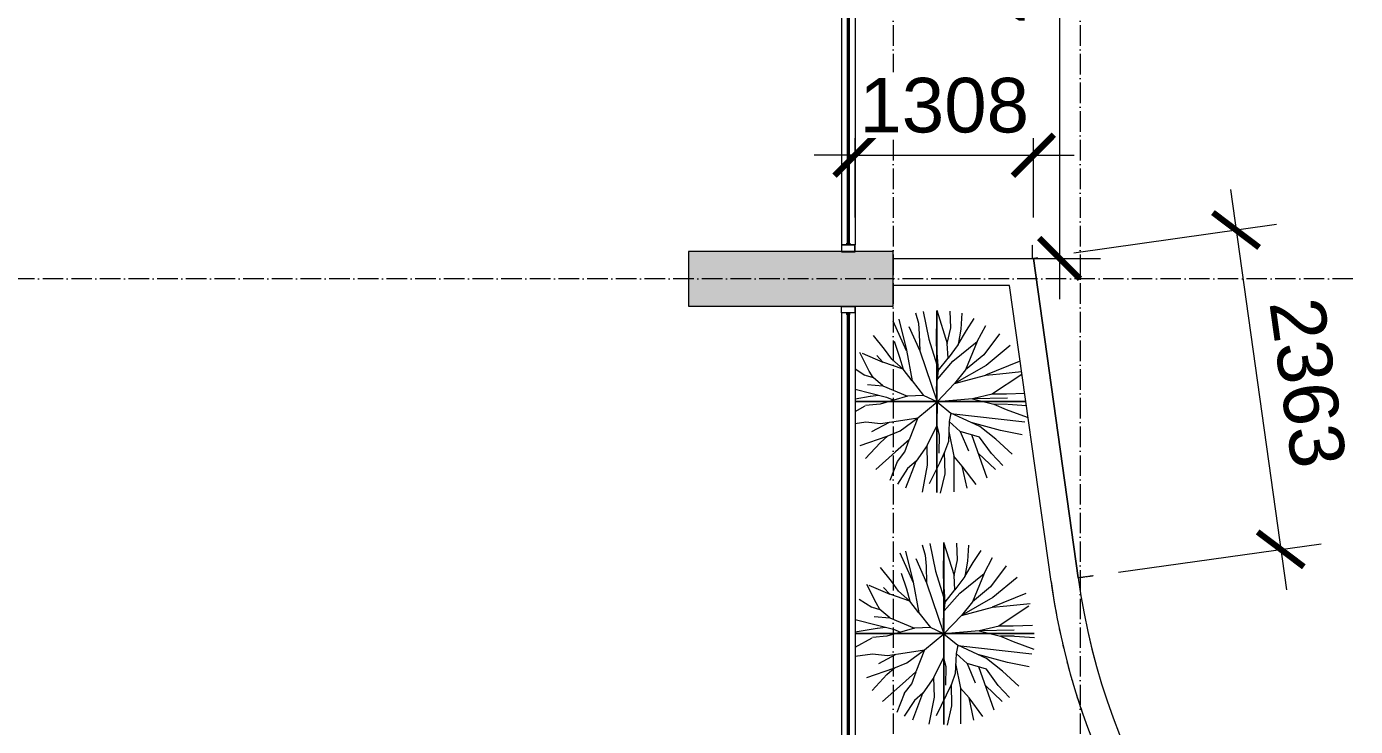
# Model space of a CAD drawing. Header units: millimetres. Extents: x -20215 to 101892, y -17414 to 45470.
# Drawn here: x 33278 to 43019, y 34470 to 39598 of the extents above; entities that cross this region are included whole.
import ezdxf

# ---------------------------------------------------------------- set-up
doc = ezdxf.new("R2010")
doc.units = ezdxf.units.MM
doc.linetypes.add('Grid Line', pattern=[4.2, 3, -0.6, 0, -0.6])
doc.linetypes.add('Hidden 1_8_', pattern=[4.7625, 3.175, -1.5875])
for name, color, linetype, lineweight in [('A-DETL-HDLN', 161, 'Hidden 1_8_', 5), ('CUA', 31, 'Continuous', 9), ('DIM', 1, 'Continuous', 5), ('G-IMPT', 8, 'Continuous', 5), ('L-SITE', 91, 'Continuous', 5), ('NET-CAT', 3, 'Continuous', 15), ('NET-THAY', 2, 'Continuous', 9), ('TRUC', 225, 'Continuous', 5), ('X-COT HAM$0$LC.HA', 8, 'Continuous', 9)]:
    doc.layers.add(name, color=color, linetype=linetype, lineweight=lineweight)
doc.styles.add('TA1', font='arial_0.ttf')
doc.dimstyles.new('D_200_KTx2', dxfattribs={"dimtxt": 400, "dimasz": 300, "dimexe": 300, "dimexo": 300, "dimgap": 160, "dimtad": 1, "dimdec": 0, "dimzin": 9, "dimtxsty": 'TA1', "dimblk": 'ARCHTICK', "dimcen": 1, "dimdle": 300, "dimclrd": 256, "dimclre": 256, "dimclrt": 7, "dimadec": 0, "dimazin": 0, "dimtfac": 1, "dimtdec": 0, "dimtix": 1, "dimtmove": 1, "dimatfit": 3, "dimldrblk": 'ARCHTICK', "dimfxl": 0, "dimtolj": 1, "dimtzin": 0, "dimlwd": -1, "dimlwe": -1, "dimarcsym": 0})

# ---------------------------------------------------------------- blocks, each defined once
blk = doc.blocks.new('ALC1807-ASCENT PLAZA-KET CAU_rvt-1-MẶT BẰNG TẦNG 4')
at = {"layer": 'X-COT HAM$0$LC.HA'}
h = blk.add_hatch(color=256, dxfattribs=at)
h.dxf.hatch_style = 1
h.paths.add_polyline_path([(38130.5, 37949.8), (38130.5, 37549.8), (39630.5, 37549.8), (39630.5, 37949.8)])
at = {"ltscale": 1000}
blk.add_lwpolyline([(38130.5, 37949.8), (38130.5, 37549.8), (39630.5, 37549.8), (39630.5, 37949.8)], close=True, dxfattribs=at)
blk = doc.blocks.new('CAY XANH 1 - new block_dwg_110_植栽_中_高木 - 落葉1_φ4000_H5500-1445069-IDEA-4th Storey - Detail-V138-MẶT BẰNG TẦNG 4')
at = {"layer": 'G-IMPT'}
for p, q in [((-667, 1111), (-958, 1760)), ((879, 1317), (625, 696)), ((1796, 880), (1057, 580)), ((-1850, 759), (-1578, 578)), ((1855, 599), (1188, 159)), ((-1570, 578), (-1398, 529)), ((-1943, 42), (-1462, 119)), ((-1453, 121), (-1278, 144)), ((-1943, -297), (-1571, -88)), ((1923, -449), (303, -262)), ((1984, -88), (1545, -58)), ((-1423, -653), (-1041, -445)), ((1097, -1672), (762, -724)), ((1278, -1483), (902, -1122)), ((-1024, -1718), (-864, -1308)), ((855, -1808), (552, -1405))]:
    blk.add_line(p, q, dxfattribs=at)
at = {"layer": 'G-IMPT', "flags": 128}
for points in [[(-838, 1808), (-670, 1129), (-546, 458), (-743, 713), (-989, 932), (-1147, 1149), (-1389, 1451)], [(-472, 1941), (-408, 1715), (-389, 1474), (-379, 1110)], [(-306, 1976), (-181, 1368), (30, 691), (242, 956)], [(-5, 2000), (224, 1272), (298, 1613), (285, 1980)], [(541, 1934), (518, 1586), (459, 1252), (641, 1557), (813, 1820)], [(-615, 1645), (-379, 1110), (0, 0), (-295, 133)], [(1939, 182), (1516, 167), (1206, 162), (773, 64), (0, 0), (-10, 303), (30, 691), (-10, 1257), (-10, 1592)], [(1364, 1487), (1021, 1024), (625, 696), (384, 396), (0, 0), (305, -251), (268, -432)], [(10, 497), (348, 890), (879, 1317), (1065, 1665)], [(-934, 1324), (-819, 978), (-743, 713), (-1182, 862)], [(459, 1252), (242, 956), (224, 1272)], [(1602, 1227), (1074, 790), (384, 396), (1064, 582), (1374, 607), (1887, 662)], [(-1522, 376), (-1182, 348), (-1399, 530), (-1482, 672), (-1685, 1077)], [(-1640, 1059), (-1182, 862), (-1319, 1008)], [(-1943, 311), (-1451, 187), (-1104, 101), (-945, 37)], [(-1182, 348), (-645, 125), (-1245, -52), (-1564, -80)], [(-546, 458), (-295, 133), (-645, 125)], [(-1683, -957), (-1092, -755), (-807, -637), (-423, -352), (0, 0), (-5, -527)], [(1538, 78), (773, 64), (1241, -50)], [(1865, -721), (1389, -632), (743, -453), (305, -251)], [(1534, -57), (1241, -50), (1512, -168), (1971, -338)], [(-1938, -494), (-1560, -440), (-1235, -475), (-846, -416), (-423, -352), (-610, -834), (-905, -1095), (-1342, -1483)], [(-217, -960), (-5, -527), (44, -720), (39, -1126)], [(508, -651), (268, -432), (248, -870), (165, -1101)], [(1640, -1145), (1284, -817), (935, -541), (743, -453)], [(-1567, -1243), (-1244, -895), (-1077, -745)], [(-867, -1310), (-703, -1095), (-608, -832)], [(258, -651), (365, -1191), (365, -1967)], [(1438, -1391), (1191, -1135), (931, -773), (508, -651), (685, -1070)], [(-321, -1974), (-207, -1385), (-217, -960), (-458, -1297)], [(76, -1999), (175, -1573), (165, -1101), (52, -1342), (-170, -1795)], [(-682, -1880), (-458, -1297), (-645, -1459), (-866, -1803)], [(659, -1888), (552, -1405), (365, -1191)]]:
    blk.add_lwpolyline(points, dxfattribs=at)
blk = doc.blocks.new('CAY XANH 1 - new block_dwg-V139-MẶT BẰNG TẦNG 4')
at = {"xscale": 0.5, "yscale": 0.5, "zscale": 0.5}
blk.add_blockref('CAY XANH 1 - new block_dwg_110_植栽_中_高木 - 落葉1_φ4000_H5500-1445069-IDEA-4th Storey - Detail-V138-MẶT BẰNG TẦNG 4', (-494874, 495980), dxfattribs=at)
blk = doc.blocks.new('CAY XANH 1 - CAY XANH_dwg-V140-MẶT BẰNG TẦNG 4')
at = {"layer": 'G-IMPT'}
for p, q in [((28746.5, 0), (28733, 0)), ((28788.3, 0), (28770.7, 0)), ((28931.4, 0), (28921.9, 0)), ((29155.3, 0), (29164.1, 0))]:
    blk.add_line(p, q, dxfattribs=at)
at = {"layer": 'G-IMPT', "flags": 128}
for points in [[(28694.1, 0), (28684.6, 0), (28661.3, 0), (28659.4, 0), (28644, 0), (28634.5, 0), (28611.2, 0), (28603.7, 0), (28594.2, 0), (28603.7, 0), (28609.6, 0), (28592.2, 0), (28576.4, 0)], [(28576.4, 0), (28578.4, 0), (28603.7, 0), (28662, 0), (28642.6, 0), (28600.1, 0), (28579.1, 0), (28609.9, 0), (28604, 0), (28576.4, 0)], [(28576.4, 0), (28584.7, 0), (28609.9, 0), (28613.8, 0), (28600.1, 0), (28611.8, 0), (28638.7, 0), (28677.6, 0), (28708.4, 0), (28713.9, 0), (28725.7, 0), (28715.9, 0), (28712.3, 0), (28702.5, 0), (28691, 0), (28706.4, 0), (28731.3, 0), (28735.2, 0), (28750.6, 0), (28756.5, 0), (28781.4, 0), (28806.3, 0), (28821.7, 0), (28833.5, 0), (28837.1, 0), (28862.3, 0), (28883.3, 0), (28898.7, 0), (28916, 0), (28931.4, 0)], [(28647.5, 0), (28660.7, 0), (28678.3, 0), (28673.9, 0), (28669.5, 0), (28647.5, 0)], [(29039.2, 0), (29014.3, 0), (28989.4, 0), (28974, 0), (28975.7, 0), (28958.6, 0), (28943.2, 0), (28925.9, 0), (28918, 0), (28931.4, 0), (28920, 0), (28895.1, 0), (28877.7, 0), (28821.5, 0), (28814, 0), (28794.6, 0), (28769.7, 0), (28707.5, 0), (28715.4, 0), (28722.9, 0), (28717.3, 0), (28707.5, 0), (28702, 0), (28694.1, 0)], [(28752.4, 0), (28737, 0), (28715.7, 0)], [(28715.7, 0), (28725.2, 0), (28721.6, 0), (28735, 0), (28740.6, 0), (28746.5, 0), (28765.8, 0), (28752.4, 0)], [(28733, 0), (28738.9, 0), (28756, 0), (28765.8, 0), (28771.4, 0), (28775.3, 0), (28781.2, 0), (28788.7, 0), (28792.7, 0), (28732.7, 0)], [(28732.7, 0), (28740.3, 0), (28815.9, 0), (28825.4, 0), (28881.6, 0), (28895.1, 0), (28898.7, 0), (28889.2, 0), (28895.1, 0), (28904.6, 0), (28921.9, 0), (28927.8, 0)], [(28763.8, 0), (28748.4, 0), (28746.5, 0)], [(28785.1, 0), (28788.7, 0), (28790.7, 0), (28785.1, 0), (28763.8, 0)], [(28770.7, 0), (28768.5, 0), (28779.5, 0), (28788.3, 0)], [(28817.6, 0), (28796.6, 0), (28785.1, 0)], [(28921.9, 0), (28908.5, 0), (28910.5, 0), (28893.1, 0), (28898.7, 0), (28893.1, 0), (28867.9, 0), (28812, 0)], [(28812, 0), (28823.5, 0), (28817.6, 0)], [(28927.8, 0), (28939.3, 0), (28941.3, 0), (28946.8, 0), (28956.7, 0), (28933.4, 0), (28921.9, 0), (28931.4, 0), (28946.8, 0), (28962.2, 0), (28970.1, 0), (28981.6, 0), (28995, 0)], [(29091.3, 0), (29110.6, 0), (29116.2, 0), (29106.7, 0), (29089.3, 0), (29081.8, 0), (29072, 0), (29058.5, 0), (29037.2, 0), (29033.6, 0), (29018.2, 0), (29008.4, 0), (29002.8, 0), (28997, 0), (28983.5, 0), (28966.2, 0), (28958.6, 0), (28956.7, 0), (28939.3, 0), (28921.9, 0)], [(28921.9, 0), (28931.4, 0), (28933.4, 0), (28943.2, 0), (28956.7, 0), (28954.7, 0), (28958.6, 0), (28975.7, 0), (28981.6, 0), (28987.5, 0), (29004.8, 0), (29037.2, 0), (29047.1, 0), (29053, 0), (29041.2, 0), (29043.1, 0), (29051, 0), (29068.4, 0)], [(28995, 0), (29010.4, 0), (29025.8, 0), (29020.2, 0), (29006.5, 0)], [(29006.5, 0), (29025.8, 0), (29029.7, 0), (29018.2, 0), (29025.8, 0), (29045.1, 0), (29053, 0), (29062.5, 0), (29070, 0), (29083.8, 0), (29108.7, 0), (29114.5, 0)], [(29312.7, 0), (29293.4, 0), (29302.9, 0), (29316.3, 0), (29320.3, 0), (29302.9, 0), (29285.5, 0), (29262.6, 0), (29270.1, 0), (29304.9, 0), (29312.7, 0), (29304.9, 0), (29297.3, 0), (29281.9, 0), (29327.3, 0), (29348.6, 0), (29330.1, 0), (29343.5, 0), (29390.9, 0), (29381.4, 0), (29362, 0), (29366, 0), (29373.5, 0), (29352.5, 0), (29344.7, 0), (29331.2, 0), (29311.9, 0), (29298.5, 0), (29229.9, 0), (29212.5, 0), (29205, 0), (29176.1, 0), (29168.3, 0), (29150.9, 0), (29145.3, 0), (29160.7, 0), (29174.2, 0), (29170.2, 0), (29152.9, 0), (29145.3, 0), (29102.8, 0), (29106.7, 0), (29070, 0), (29043.1, 0), (29037.2, 0)], [(29037.2, 0), (29058.5, 0), (29072, 0), (29087.4, 0), (29099.2, 0), (29089.3, 0), (29075.9, 0), (29068.4, 0), (29104.7, 0), (29116.2, 0)], [(29116.2, 0), (29091.3, 0), (29083.8, 0), (29070, 0), (29049, 0), (29039.2, 0)], [(29068.4, 0), (29056.6, 0), (29060.5, 0), (29112.3, 0), (29147, 0), (29158.4, 0), (29135.5, 0), (29131.6, 0), (29147, 0), (29162.4, 0), (29169.9, 0), (29187.3, 0), (29195.1, 0), (29222, 0), (29233.5, 0), (29256.7, 0), (29210.9, 0), (29220.4, 0), (29208.6, 0), (29224, 0), (29237.7, 0), (29247.2, 0), (29260.6, 0), (29268.5, 0), (29283.9, 0), (29299.3, 0), (29312.7, 0)], [(29114.5, 0), (29100.8, 0), (29091.3, 0)], [(29160.7, 0), (29147, 0), (29133.5, 0), (29139.4, 0), (29162.4, 0), (29170.2, 0), (29154.8, 0)], [(29164.1, 0), (29172.9, 0), (29179.5, 0), (29192.7, 0), (29186.1, 0), (29150.9, 0), (29144.3, 0), (29137.8, 0), (29144.3, 0), (29155.3, 0)], [(29154.8, 0), (29162.4, 0), (29181.7, 0), (29191.5, 0), (29185.6, 0), (29212.5, 0), (29224, 0), (29205, 0), (29199.1, 0), (29177.8, 0), (29179.7, 0)], [(29179.7, 0), (29174.2, 0), (29160.7, 0)], [(29221.3, 0), (29199.3, 0), (29186.1, 0), (29199.3, 0)], [(29199.3, 0), (29210.3, 0), (29230.1, 0), (29241.1, 0), (29283.4, 0), (29301, 0), (29296.6, 0), (29238.9, 0), (29241.1, 0), (29225.7, 0), (29221.3, 0)]]:
    blk.add_lwpolyline(points, dxfattribs=at)
for points in [[(28645.7, 0), (28641.3, 0), (28706.9, 0), (28676.5, 0), (28672.1, 0), (28685.3, 0), (28676.5, 0)], [(28690.8, 0), (28669.5, 0), (28662, 0), (28675.4, 0), (28681, 0), (28698.3, 0), (28700.3, 0)], [(28737.7, 0), (28750.9, 0), (28759.7, 0), (28755.3, 0), (28737.7, 0), (28711.3, 0), (28700.3, 0), (28698.1, 0), (28715.7, 0), (28717.9, 0), (28722.3, 0), (28739.9, 0)], [(28785.9, 0), (28783.7, 0), (28768.3, 0), (28757.3, 0), (28752.9, 0), (28748.5, 0), (28768.3, 0), (28777.1, 0)], [(28904.6, 0), (28915.6, 0), (28871.6, 0), (28805.9, 0), (28810.3, 0), (28803.7, 0), (28873.8, 0), (28882.6, 0)], [(28871.6, 0), (28858.4, 0), (28851.8, 0), (28862.8, 0)], [(28898, 0), (28909, 0), (28928.8, 0), (28931, 0), (28935.4, 0), (28942, 0), (28931, 0), (28909, 0), (28880.4, 0)], [(28926.6, 0), (28942, 0), (28957.4, 0), (28950.8, 0), (28975, 0), (28957.4, 0), (28948.6, 0), (28915.6, 0)], [(28970.6, 0), (28975, 0), (28957.4, 0), (28942, 0), (28955.2, 0), (28950.8, 0)], [(29036.6, 0), (29043.2, 0), (29045.4, 0), (29025.6, 0), (29023.4, 0)], [(29118, 0), (29115.8, 0), (29135.6, 0), (29140, 0), (29129, 0)], [(29157.5, 0), (29161.9, 0), (29190.5, 0), (29194.9, 0), (29192.7, 0), (29205.9, 0), (29225.7, 0), (29219.1, 0), (29205.9, 0), (29203.7, 0), (29192.7, 0), (29164.1, 0)], [(29287, 0), (29239.4, 0), (29231.8, 0), (29294.6, 0), (29300.5, 0), (29319.8, 0), (29304.4, 0)]]:
    blk.add_lwpolyline(points, close=True, dxfattribs=at)
blk = doc.blocks.new('CAY XANH 1 - CAY XANH_dwg-1404435-MẶT BẰNG TẦNG 4')
at = {"layer": 'G-IMPT'}
for p, q in [((0, -28746.5), (0, -28733)), ((0, -28788.3), (0, -28770.7)), ((0, -28931.4), (0, -28921.9)), ((0, -29155.3), (0, -29164.1))]:
    blk.add_line(p, q, dxfattribs=at)
at = {"layer": 'G-IMPT', "flags": 128}
for points in [[(0, -28694.1), (0, -28684.6), (0, -28661.3), (0, -28659.4), (0, -28644), (0, -28634.5), (0, -28611.2), (0, -28603.7), (0, -28594.2), (0, -28603.7), (0, -28609.6), (0, -28592.2), (0, -28570.9), (0, -28578.4), (0, -28603.7), (0, -28662), (0, -28642.6), (0, -28600.1), (0, -28579.1), (0, -28609.9), (0, -28604), (0, -28575.2), (0, -28563.7), (0, -28584.7), (0, -28609.9), (0, -28613.8), (0, -28600.1), (0, -28611.8), (0, -28638.7), (0, -28677.6), (0, -28708.4), (0, -28713.9), (0, -28725.7), (0, -28715.9), (0, -28712.3), (0, -28702.5), (0, -28691), (0, -28706.4), (0, -28731.3), (0, -28735.2), (0, -28750.6), (0, -28756.5), (0, -28781.4), (0, -28806.3), (0, -28821.7), (0, -28833.5), (0, -28837.1), (0, -28862.3), (0, -28883.3), (0, -28898.7), (0, -28916), (0, -28931.4)], [(0, -28647.5), (0, -28660.7), (0, -28678.3), (0, -28673.9), (0, -28669.5), (0, -28647.5)], [(0, -29039.2), (0, -29014.3), (0, -28989.4), (0, -28974), (0, -28975.7), (0, -28958.6), (0, -28943.2), (0, -28925.9), (0, -28918), (0, -28931.4), (0, -28920), (0, -28895.1), (0, -28877.7), (0, -28821.5), (0, -28814), (0, -28794.6), (0, -28769.7), (0, -28707.5), (0, -28715.4), (0, -28722.9), (0, -28717.3), (0, -28707.5), (0, -28702), (0, -28694.1)], [(0, -28752.4), (0, -28737), (0, -28715.7)], [(0, -28715.7), (0, -28725.2), (0, -28721.6), (0, -28735), (0, -28740.6), (0, -28746.5), (0, -28765.8), (0, -28752.4)], [(0, -28733), (0, -28738.9), (0, -28756), (0, -28765.8), (0, -28771.4), (0, -28775.3), (0, -28781.2), (0, -28788.7), (0, -28792.7), (0, -28732.7)], [(0, -28732.7), (0, -28740.3), (0, -28815.9), (0, -28825.4), (0, -28881.6), (0, -28895.1), (0, -28898.7), (0, -28889.2), (0, -28895.1), (0, -28904.6), (0, -28921.9), (0, -28927.8)], [(0, -28763.8), (0, -28748.4), (0, -28746.5)], [(0, -28785.1), (0, -28788.7), (0, -28790.7), (0, -28785.1), (0, -28763.8)], [(0, -28770.7), (0, -28768.5), (0, -28779.5), (0, -28788.3)], [(0, -28817.6), (0, -28796.6), (0, -28785.1)], [(0, -28921.9), (0, -28908.5), (0, -28910.5), (0, -28893.1), (0, -28898.7), (0, -28893.1), (0, -28867.9), (0, -28812)], [(0, -28812), (0, -28823.5), (0, -28817.6)], [(0, -28927.8), (0, -28939.3), (0, -28941.3), (0, -28946.8), (0, -28956.7), (0, -28933.4), (0, -28921.9), (0, -28931.4), (0, -28946.8), (0, -28962.2), (0, -28970.1), (0, -28981.6), (0, -28995)], [(0, -29091.3), (0, -29110.6), (0, -29116.2), (0, -29106.7), (0, -29089.3), (0, -29081.8), (0, -29072), (0, -29058.5), (0, -29037.2), (0, -29033.6), (0, -29018.2), (0, -29008.4), (0, -29002.8), (0, -28997), (0, -28983.5), (0, -28966.2), (0, -28958.6), (0, -28956.7), (0, -28939.3), (0, -28921.9)], [(0, -28921.9), (0, -28931.4), (0, -28933.4), (0, -28943.2), (0, -28956.7), (0, -28954.7), (0, -28958.6), (0, -28975.7), (0, -28981.6), (0, -28987.5), (0, -29004.8), (0, -29037.2), (0, -29047.1), (0, -29053), (0, -29041.2), (0, -29043.1), (0, -29051), (0, -29068.4)], [(0, -28995), (0, -29010.4), (0, -29025.8), (0, -29020.2), (0, -29006.5)], [(0, -29006.5), (0, -29025.8), (0, -29029.7), (0, -29018.2), (0, -29025.8), (0, -29045.1), (0, -29053), (0, -29062.5), (0, -29070), (0, -29083.8), (0, -29108.7), (0, -29114.5)], [(0, -29312.7), (0, -29293.4), (0, -29302.9), (0, -29316.3), (0, -29320.3), (0, -29302.9), (0, -29285.5), (0, -29262.6), (0, -29270.1), (0, -29304.9), (0, -29312.7), (0, -29304.9), (0, -29297.3), (0, -29281.9), (0, -29327.3), (0, -29348.6), (0, -29330.1), (0, -29343.5), (0, -29390.9), (0, -29381.4), (0, -29362), (0, -29366), (0, -29373.5), (0, -29352.5), (0, -29344.7), (0, -29331.2), (0, -29311.9), (0, -29298.5), (0, -29229.9), (0, -29212.5), (0, -29205), (0, -29176.1), (0, -29168.3), (0, -29150.9), (0, -29145.3), (0, -29160.7), (0, -29174.2), (0, -29170.2), (0, -29152.9), (0, -29145.3), (0, -29102.8), (0, -29106.7), (0, -29070), (0, -29043.1), (0, -29037.2)], [(0, -29037.2), (0, -29058.5), (0, -29072), (0, -29087.4), (0, -29099.2), (0, -29089.3), (0, -29075.9), (0, -29068.4), (0, -29104.7), (0, -29116.2)], [(0, -29116.2), (0, -29091.3), (0, -29083.8), (0, -29070), (0, -29049), (0, -29039.2)], [(0, -29068.4), (0, -29056.6), (0, -29060.5), (0, -29112.3), (0, -29147), (0, -29158.4), (0, -29135.5), (0, -29131.6), (0, -29147), (0, -29162.4), (0, -29169.9), (0, -29187.3), (0, -29195.1), (0, -29222), (0, -29233.5), (0, -29256.7), (0, -29210.9), (0, -29220.4), (0, -29208.6), (0, -29224), (0, -29237.7), (0, -29247.2), (0, -29260.6), (0, -29268.5), (0, -29283.9), (0, -29299.3), (0, -29312.7)], [(0, -29114.5), (0, -29100.8), (0, -29091.3)], [(0, -29160.7), (0, -29147), (0, -29133.5), (0, -29139.4), (0, -29162.4), (0, -29170.2), (0, -29154.8)], [(0, -29164.1), (0, -29172.9), (0, -29179.5), (0, -29192.7), (0, -29186.1), (0, -29150.9), (0, -29144.3), (0, -29137.8), (0, -29144.3), (0, -29155.3)], [(0, -29154.8), (0, -29162.4), (0, -29181.7), (0, -29191.5), (0, -29185.6), (0, -29212.5), (0, -29224), (0, -29205), (0, -29199.1), (0, -29177.8), (0, -29179.7)], [(0, -29179.7), (0, -29174.2), (0, -29160.7)], [(0, -29221.3), (0, -29199.3), (0, -29186.1), (0, -29199.3)], [(0, -29199.3), (0, -29210.3), (0, -29230.1), (0, -29241.1), (0, -29283.4), (0, -29301), (0, -29296.6), (0, -29238.9), (0, -29241.1), (0, -29225.7), (0, -29221.3)]]:
    blk.add_lwpolyline(points, dxfattribs=at)
for points in [[(0, -28645.7), (0, -28641.3), (0, -28706.9), (0, -28676.5), (0, -28672.1), (0, -28685.3), (0, -28676.5)], [(0, -28690.8), (0, -28669.5), (0, -28662), (0, -28675.4), (0, -28681), (0, -28698.3), (0, -28700.3)], [(0, -28737.7), (0, -28750.9), (0, -28759.7), (0, -28755.3), (0, -28737.7), (0, -28711.3), (0, -28700.3), (0, -28698.1), (0, -28715.7), (0, -28717.9), (0, -28722.3), (0, -28739.9)], [(0, -28785.9), (0, -28783.7), (0, -28768.3), (0, -28757.3), (0, -28752.9), (0, -28748.5), (0, -28768.3), (0, -28777.1)], [(0, -28904.6), (0, -28915.6), (0, -28871.6), (0, -28805.9), (0, -28810.3), (0, -28803.7), (0, -28873.8), (0, -28882.6)], [(0, -28871.6), (0, -28858.4), (0, -28851.8), (0, -28862.8)], [(0, -28898), (0, -28909), (0, -28928.8), (0, -28931), (0, -28935.4), (0, -28942), (0, -28931), (0, -28909), (0, -28880.4)], [(0, -28926.6), (0, -28942), (0, -28957.4), (0, -28950.8), (0, -28975), (0, -28957.4), (0, -28948.6), (0, -28915.6)], [(0, -28970.6), (0, -28975), (0, -28957.4), (0, -28942), (0, -28955.2), (0, -28950.8)], [(0, -29036.6), (0, -29043.2), (0, -29045.4), (0, -29025.6), (0, -29023.4)], [(0, -29118), (0, -29115.8), (0, -29135.6), (0, -29140), (0, -29129)], [(0, -29157.5), (0, -29161.9), (0, -29190.5), (0, -29194.9), (0, -29192.7), (0, -29205.9), (0, -29225.7), (0, -29219.1), (0, -29205.9), (0, -29203.7), (0, -29192.7), (0, -29164.1)], [(0, -29287), (0, -29239.4), (0, -29231.8), (0, -29294.6), (0, -29300.5), (0, -29319.8), (0, -29304.4)]]:
    blk.add_lwpolyline(points, close=True, dxfattribs=at)
blk = doc.blocks.new('CAY XANH 1 - CAY XANH 1-V141-MẶT BẰNG TẦNG 4')
for name, p, xscale, yscale, zscale in [('CAY XANH 1 - new block_dwg-V139-MẶT BẰNG TẦNG 4', (331762.8, -332503.6), 0.6703958691910499, 0.6703958691910499, 0.6703958691910499), ('CAY XANH 1 - CAY XANH_dwg-1404435-MẶT BẰNG TẦNG 4', (0, 46610), 1.608504446305672, 1.608504446305672, 1.608504446305672), ('CAY XANH 1 - CAY XANH_dwg-V140-MẶT BẰNG TẦNG 4', (-46720.7, 0), 1.612196637345681, 1.612196637345681, 1.612196637345681)]:
    blk.add_blockref(name, p, dxfattribs=dict(xscale=xscale, yscale=yscale, zscale=zscale))
blk = doc.blocks.new('CAY XANH 1 - new block_dwg_110_植栽_中_高木 - 落葉1_φ4000_H5500-1445069-IDEA-4th Storey - Detail-V150-MẶT BẰNG TẦNG 4')
at = {"layer": 'G-IMPT'}
for p, q in [((-667, 1111), (-958, 1760)), ((879, 1317), (625, 696)), ((1796, 880), (1057, 580)), ((-1794, 722), (-1578, 578)), ((1855, 599), (1188, 159)), ((-1570, 578), (-1398, 529)), ((-1794, 66), (-1462, 119)), ((-1453, 121), (-1278, 144)), ((-1794, -214), (-1571, -88)), ((1923, -449), (303, -262)), ((1954, -86), (1545, -58)), ((-1423, -653), (-1041, -445)), ((1097, -1672), (762, -724)), ((1278, -1483), (902, -1122)), ((-1024, -1718), (-864, -1308)), ((855, -1808), (552, -1405))]:
    blk.add_line(p, q, dxfattribs=at)
at = {"layer": 'G-IMPT', "flags": 128}
for points in [[(-838, 1808), (-670, 1129), (-546, 458), (-743, 713), (-989, 932), (-1147, 1149), (-1389, 1451)], [(-472, 1941), (-408, 1715), (-389, 1474), (-379, 1110)], [(-306, 1976), (-181, 1368), (30, 691), (242, 956)], [(-5, 2000), (224, 1272), (298, 1613), (285, 1980)], [(541, 1934), (518, 1586), (459, 1252), (641, 1557), (813, 1820)], [(-615, 1645), (-379, 1110), (0, 0), (-295, 133)], [(1917, 181), (1516, 167), (1206, 162), (773, 64), (0, 0), (-10, 303), (30, 691), (-10, 1257), (-10, 1592)], [(1364, 1487), (1021, 1024), (625, 696), (384, 396), (0, 0), (305, -251), (268, -432)], [(10, 497), (348, 890), (879, 1317), (1065, 1665)], [(-934, 1324), (-819, 978), (-743, 713), (-1182, 862)], [(459, 1252), (242, 956), (224, 1272)], [(1602, 1227), (1074, 790), (384, 396), (1064, 582), (1374, 607), (1850, 658)], [(-1522, 376), (-1182, 348), (-1399, 530), (-1482, 672), (-1685, 1077)], [(-1640, 1059), (-1182, 862), (-1319, 1008)], [(-1182, 348), (-645, 125), (-1245, -52), (-1564, -80)], [(-546, 458), (-295, 133), (-645, 125)], [(-1794, 273), (-1451, 187), (-1104, 101), (-945, 37)], [(-1683, -957), (-1092, -755), (-807, -637), (-423, -352), (0, 0), (-5, -527)], [(1538, 78), (773, 64), (1241, -50)], [(1865, -721), (1389, -632), (743, -453), (305, -251)], [(1534, -57), (1241, -50), (1512, -168), (1971, -338)], [(-1794, -473), (-1560, -440), (-1235, -475), (-846, -416), (-423, -352), (-610, -834), (-905, -1095), (-1342, -1483)], [(-217, -960), (-5, -527), (44, -720), (39, -1126)], [(508, -651), (268, -432), (248, -870), (165, -1101)], [(1640, -1145), (1284, -817), (935, -541), (743, -453)], [(-1567, -1243), (-1244, -895), (-1077, -745)], [(-867, -1310), (-703, -1095), (-608, -832)], [(258, -651), (365, -1191), (365, -1967)], [(1438, -1391), (1191, -1135), (931, -773), (508, -651), (685, -1070)], [(-321, -1974), (-207, -1385), (-217, -960), (-458, -1297)], [(76, -1999), (175, -1573), (165, -1101), (52, -1342), (-170, -1795)], [(-682, -1880), (-458, -1297), (-645, -1459), (-866, -1803)], [(659, -1888), (552, -1405), (365, -1191)]]:
    blk.add_lwpolyline(points, dxfattribs=at)
blk = doc.blocks.new('CAY XANH 1 - new block_dwg-V151-MẶT BẰNG TẦNG 4')
at = {"xscale": 0.5, "yscale": 0.5, "zscale": 0.5}
blk.add_blockref('CAY XANH 1 - new block_dwg_110_植栽_中_高木 - 落葉1_φ4000_H5500-1445069-IDEA-4th Storey - Detail-V150-MẶT BẰNG TẦNG 4', (-494874, 495980), dxfattribs=at)
blk = doc.blocks.new('CAY XANH 1 - CAY XANH_dwg-V152-MẶT BẰNG TẦNG 4')
at = {"layer": 'G-IMPT'}
for p, q in [((28746.5, 0), (28733, 0)), ((28788.3, 0), (28770.7, 0)), ((28931.4, 0), (28921.9, 0)), ((29155.3, 0), (29164.1, 0))]:
    blk.add_line(p, q, dxfattribs=at)
at = {"layer": 'G-IMPT', "flags": 128}
for points in [[(28694.1, 0), (28684.6, 0), (28661.3, 0), (28659.4, 0), (28644, 0), (28634.5, 0), (28611.2, 0), (28607.4, 0)], [(28607.4, 0), (28609.6, 0), (28607.4, 0)], [(28607.4, 0), (28662, 0), (28642.6, 0), (28607.4, 0)], [(28607.4, 0), (28609.9, 0), (28607.4, 0)], [(28607.4, 0), (28609.9, 0), (28613.8, 0), (28607.4, 0)], [(28607.4, 0), (28611.8, 0), (28638.7, 0), (28677.6, 0), (28708.4, 0), (28713.9, 0), (28725.7, 0), (28715.9, 0), (28712.3, 0), (28702.5, 0), (28691, 0), (28706.4, 0), (28731.3, 0), (28735.2, 0), (28750.6, 0), (28756.5, 0), (28781.4, 0), (28806.3, 0), (28821.7, 0), (28833.5, 0), (28837.1, 0), (28862.3, 0), (28883.3, 0), (28898.7, 0), (28916, 0), (28931.4, 0)], [(28647.5, 0), (28660.7, 0), (28678.3, 0), (28673.9, 0), (28669.5, 0), (28647.5, 0)], [(29039.2, 0), (29014.3, 0), (28989.4, 0), (28974, 0), (28975.7, 0), (28958.6, 0), (28943.2, 0), (28925.9, 0), (28918, 0), (28931.4, 0), (28920, 0), (28895.1, 0), (28877.7, 0), (28821.5, 0), (28814, 0), (28794.6, 0), (28769.7, 0), (28707.5, 0), (28715.4, 0), (28722.9, 0), (28717.3, 0), (28707.5, 0), (28702, 0), (28694.1, 0)], [(28752.4, 0), (28737, 0), (28715.7, 0)], [(28715.7, 0), (28725.2, 0), (28721.6, 0), (28735, 0), (28740.6, 0), (28746.5, 0), (28765.8, 0), (28752.4, 0)], [(28733, 0), (28738.9, 0), (28756, 0), (28765.8, 0), (28771.4, 0), (28775.3, 0), (28781.2, 0), (28788.7, 0), (28792.7, 0), (28732.7, 0)], [(28732.7, 0), (28740.3, 0), (28815.9, 0), (28825.4, 0), (28881.6, 0), (28895.1, 0), (28898.7, 0), (28889.2, 0), (28895.1, 0), (28904.6, 0), (28921.9, 0), (28927.8, 0)], [(28763.8, 0), (28748.4, 0), (28746.5, 0)], [(28785.1, 0), (28788.7, 0), (28790.7, 0), (28785.1, 0), (28763.8, 0)], [(28770.7, 0), (28768.5, 0), (28779.5, 0), (28788.3, 0)], [(28817.6, 0), (28796.6, 0), (28785.1, 0)], [(28921.9, 0), (28908.5, 0), (28910.5, 0), (28893.1, 0), (28898.7, 0), (28893.1, 0), (28867.9, 0), (28812, 0)], [(28812, 0), (28823.5, 0), (28817.6, 0)], [(28927.8, 0), (28939.3, 0), (28941.3, 0), (28946.8, 0), (28956.7, 0), (28933.4, 0), (28921.9, 0), (28931.4, 0), (28946.8, 0), (28962.2, 0), (28970.1, 0), (28981.6, 0), (28995, 0)], [(29091.3, 0), (29110.6, 0), (29116.2, 0), (29106.7, 0), (29089.3, 0), (29081.8, 0), (29072, 0), (29058.5, 0), (29037.2, 0), (29033.6, 0), (29018.2, 0), (29008.4, 0), (29002.8, 0), (28997, 0), (28983.5, 0), (28966.2, 0), (28958.6, 0), (28956.7, 0), (28939.3, 0), (28921.9, 0)], [(28921.9, 0), (28931.4, 0), (28933.4, 0), (28943.2, 0), (28956.7, 0), (28954.7, 0), (28958.6, 0), (28975.7, 0), (28981.6, 0), (28987.5, 0), (29004.8, 0), (29037.2, 0), (29047.1, 0), (29053, 0), (29041.2, 0), (29043.1, 0), (29051, 0), (29068.4, 0)], [(28995, 0), (29010.4, 0), (29025.8, 0), (29020.2, 0), (29006.5, 0)], [(29006.5, 0), (29025.8, 0), (29029.7, 0), (29018.2, 0), (29025.8, 0), (29045.1, 0), (29053, 0), (29062.5, 0), (29070, 0), (29083.8, 0), (29108.7, 0), (29114.5, 0)], [(29384.2, 0), (29381.4, 0), (29362, 0), (29366, 0), (29373.5, 0), (29352.5, 0), (29344.7, 0), (29331.2, 0), (29311.9, 0), (29298.5, 0), (29229.9, 0), (29212.5, 0), (29205, 0), (29176.1, 0), (29168.3, 0), (29150.9, 0), (29145.3, 0), (29160.7, 0), (29174.2, 0), (29170.2, 0), (29152.9, 0), (29145.3, 0), (29102.8, 0), (29106.7, 0), (29070, 0), (29043.1, 0), (29037.2, 0)], [(29037.2, 0), (29058.5, 0), (29072, 0), (29087.4, 0), (29099.2, 0), (29089.3, 0), (29075.9, 0), (29068.4, 0), (29104.7, 0), (29116.2, 0)], [(29116.2, 0), (29091.3, 0), (29083.8, 0), (29070, 0), (29049, 0), (29039.2, 0)], [(29068.4, 0), (29056.6, 0), (29060.5, 0), (29112.3, 0), (29147, 0), (29158.4, 0), (29135.5, 0), (29131.6, 0), (29147, 0), (29162.4, 0), (29169.9, 0), (29187.3, 0), (29195.1, 0), (29222, 0), (29233.5, 0), (29256.7, 0), (29210.9, 0), (29220.4, 0), (29208.6, 0), (29224, 0), (29237.7, 0), (29247.2, 0), (29260.6, 0), (29268.5, 0), (29283.9, 0), (29299.3, 0), (29312.7, 0)], [(29114.5, 0), (29100.8, 0), (29091.3, 0)], [(29160.7, 0), (29147, 0), (29133.5, 0), (29139.4, 0), (29162.4, 0), (29170.2, 0), (29154.8, 0)], [(29164.1, 0), (29172.9, 0), (29179.5, 0), (29192.7, 0), (29186.1, 0), (29150.9, 0), (29144.3, 0), (29137.8, 0), (29144.3, 0), (29155.3, 0)], [(29154.8, 0), (29162.4, 0), (29181.7, 0), (29191.5, 0), (29185.6, 0), (29212.5, 0), (29224, 0), (29205, 0), (29199.1, 0), (29177.8, 0), (29179.7, 0)], [(29179.7, 0), (29174.2, 0), (29160.7, 0)], [(29221.3, 0), (29199.3, 0), (29186.1, 0), (29199.3, 0)], [(29199.3, 0), (29210.3, 0), (29230.1, 0), (29241.1, 0), (29283.4, 0), (29301, 0), (29296.6, 0), (29238.9, 0), (29241.1, 0), (29225.7, 0), (29221.3, 0)], [(29312.7, 0), (29293.4, 0), (29302.9, 0), (29316.3, 0), (29320.3, 0), (29302.9, 0), (29285.5, 0), (29262.6, 0), (29270.1, 0), (29304.9, 0), (29312.7, 0), (29304.9, 0), (29297.3, 0), (29281.9, 0), (29327.3, 0), (29348.6, 0), (29330.1, 0), (29343.5, 0), (29384.2, 0)]]:
    blk.add_lwpolyline(points, dxfattribs=at)
for points in [[(28645.7, 0), (28641.3, 0), (28706.9, 0), (28676.5, 0), (28672.1, 0), (28685.3, 0), (28676.5, 0)], [(28690.8, 0), (28669.5, 0), (28662, 0), (28675.4, 0), (28681, 0), (28698.3, 0), (28700.3, 0)], [(28737.7, 0), (28750.9, 0), (28759.7, 0), (28755.3, 0), (28737.7, 0), (28711.3, 0), (28700.3, 0), (28698.1, 0), (28715.7, 0), (28717.9, 0), (28722.3, 0), (28739.9, 0)], [(28785.9, 0), (28783.7, 0), (28768.3, 0), (28757.3, 0), (28752.9, 0), (28748.5, 0), (28768.3, 0), (28777.1, 0)], [(28904.6, 0), (28915.6, 0), (28871.6, 0), (28805.9, 0), (28810.3, 0), (28803.7, 0), (28873.8, 0), (28882.6, 0)], [(28871.6, 0), (28858.4, 0), (28851.8, 0), (28862.8, 0)], [(28898, 0), (28909, 0), (28928.8, 0), (28931, 0), (28935.4, 0), (28942, 0), (28931, 0), (28909, 0), (28880.4, 0)], [(28926.6, 0), (28942, 0), (28957.4, 0), (28950.8, 0), (28975, 0), (28957.4, 0), (28948.6, 0), (28915.6, 0)], [(28970.6, 0), (28975, 0), (28957.4, 0), (28942, 0), (28955.2, 0), (28950.8, 0)], [(29036.6, 0), (29043.2, 0), (29045.4, 0), (29025.6, 0), (29023.4, 0)], [(29118, 0), (29115.8, 0), (29135.6, 0), (29140, 0), (29129, 0)], [(29157.5, 0), (29161.9, 0), (29190.5, 0), (29194.9, 0), (29192.7, 0), (29205.9, 0), (29225.7, 0), (29219.1, 0), (29205.9, 0), (29203.7, 0), (29192.7, 0), (29164.1, 0)], [(29287, 0), (29239.4, 0), (29231.8, 0), (29294.6, 0), (29300.5, 0), (29319.8, 0), (29304.4, 0)]]:
    blk.add_lwpolyline(points, close=True, dxfattribs=at)
blk = doc.blocks.new('CAY XANH 1 - CAY XANH 1-V153-MẶT BẰNG TẦNG 4')
for name, p, xscale, yscale, zscale in [('CAY XANH 1 - new block_dwg-V151-MẶT BẰNG TẦNG 4', (331762.8, -332503.6), 0.6703958691910499, 0.6703958691910499, 0.6703958691910499), ('CAY XANH 1 - CAY XANH_dwg-1404435-MẶT BẰNG TẦNG 4', (0, 46610), 1.608504446305672, 1.608504446305672, 1.608504446305672), ('CAY XANH 1 - CAY XANH_dwg-V152-MẶT BẰNG TẦNG 4', (-46720.7, 0), 1.612196637345681, 1.612196637345681, 1.612196637345681)]:
    blk.add_blockref(name, p, dxfattribs=dict(xscale=xscale, yscale=yscale, zscale=zscale))
blk = doc.blocks.new('_ARCHTICK')
at = {"color": 0, "linetype": 'ByBlock', "const_width": 0.15}
blk.add_lwpolyline([(-0.5, -0.5), (0.5, 0.5)], dxfattribs=at)
blk = doc.blocks.new('*D361')
at = {"layer": 'Defpoints', "color": 0, "transparency": 16777216}
for p in [(40658.1, 38655.4), (39350.5, 37899.9), (40658.1, 37899.9)]:
    blk.add_point(p, dxfattribs=at)
at = {"layer": 'DIM', "transparency": 16777216}
for p, q in [((39350.5, 38199.9), (39350.5, 38955.4)), ((40658.1, 38199.9), (40658.1, 38955.4)), ((39350.5, 38655.4), (39050.5, 38655.4)), ((39350.5, 38655.4), (40658.1, 38655.4)), ((40658.1, 38655.4), (40958.1, 38655.4))]:
    blk.add_line(p, q, dxfattribs=at)
at = {"layer": 'DIM', "transparency": 16777216, "xscale": 300, "yscale": 300, "zscale": 300}
blk.add_blockref('_ARCHTICK', (39350.5, 38655.4), dxfattribs=at)
at = {"layer": 'DIM', "transparency": 16777216, "xscale": 300, "yscale": 300, "zscale": 300, "rotation": 180}
blk.add_blockref('_ARCHTICK', (40658.1, 38655.4), dxfattribs=at)
at = {"layer": 'DIM', "color": 7, "transparency": 16777216, "insert": (40004.3, 39019.8), "char_height": 400, "attachment_point": 5, "style": 'TA1', "bg_fill": 3, "box_fill_scale": 1.1, "bg_fill_color": 256, "bg_fill_true_color": 13158600, "bg_fill_transparency": 0}
blk.add_mtext('\\A1;1308', dxfattribs=at)
blk = doc.blocks.new('*D362')
at = {"layer": 'Defpoints', "color": 0, "transparency": 16777216}
for p in [(39350.5, 42599.9), (39350.5, 37899.9), (40850.5, 37899.9)]:
    blk.add_point(p, dxfattribs=at)
at = {"layer": 'DIM', "transparency": 16777216}
for p, q in [((40850.5, 42899.9), (40850.5, 37599.9)), ((39650.5, 42599.9), (41150.5, 42599.9)), ((39650.5, 37899.9), (41150.5, 37899.9))]:
    blk.add_line(p, q, dxfattribs=at)
at = {"layer": 'DIM', "transparency": 16777216, "xscale": 300, "yscale": 300, "zscale": 300}
for p, rotation in [((40850.5, 42599.9), 90), ((40850.5, 37899.9), 270)]:
    blk.add_blockref('_ARCHTICK', p, dxfattribs=dict(at, rotation=rotation))
at = {"layer": 'DIM', "color": 7, "transparency": 16777216, "insert": (40486.3, 40249.9), "char_height": 400, "attachment_point": 5, "rotation": 90, "style": 'TA1', "bg_fill": 3, "box_fill_scale": 1.1, "bg_fill_color": 256, "bg_fill_true_color": 13158600, "bg_fill_transparency": 0}
blk.add_mtext('\\A1;4700', dxfattribs=at)
blk = doc.blocks.new('*D363')
at = {"layer": 'Defpoints', "color": 0, "transparency": 16777216}
for p in [(40658.1, 37899.9), (42471.1, 35767.5), (40985.5, 35559.7)]:
    blk.add_point(p, dxfattribs=at)
at = {"layer": 'DIM', "transparency": 16777216}
for p, q in [((42102.1, 38404.9), (42512.6, 35470.4)), ((40955.2, 37941.5), (42440.7, 38149.3)), ((41282.6, 35601.3), (42768.2, 35809.1))]:
    blk.add_line(p, q, dxfattribs=at)
at = {"layer": 'DIM', "transparency": 16777216, "xscale": 300, "yscale": 300, "zscale": 300}
for p, rotation in [((42143.6, 38107.8), 97.96458560063435), ((42471.1, 35767.5), 277.9645856006344)]:
    blk.add_blockref('_ARCHTICK', p, dxfattribs=dict(at, rotation=rotation))
at = {"layer": 'DIM', "color": 7, "transparency": 16777216, "insert": (42668.2, 36988.1), "char_height": 400, "attachment_point": 5, "rotation": 277.96459, "style": 'TA1', "bg_fill": 3, "box_fill_scale": 1.1, "bg_fill_color": 256, "bg_fill_true_color": 13158600, "bg_fill_transparency": 0}
blk.add_mtext('\\A1;2363', dxfattribs=at)
blk = doc.blocks.new('*D365')
at = {"layer": 'Defpoints', "color": 0, "transparency": 16777216}
for p in [(45937.3, 36252.5), (43068, 32157.7)]:
    blk.add_point(p, dxfattribs=at)
at = {"layer": 'DIM', "transparency": 16777216}
for p in [(45937.3, 36252.5), (41635.7, 30113.6)]:
    blk.add_line(p, (43068, 32157.7), dxfattribs=at)
at = {"layer": 'DIM', "transparency": 16777216, "xscale": 300, "yscale": 300, "zscale": 300, "rotation": 54.98048717896572}
blk.add_blockref('_ARCHTICK', (43068, 32157.7), dxfattribs=at)
at = {"layer": 'DIM', "color": 7, "transparency": 16777216, "insert": (41881.4, 31099), "char_height": 400, "attachment_point": 5, "rotation": 54.98049, "style": 'TA1', "bg_fill": 3, "box_fill_scale": 1.1, "bg_fill_color": 256, "bg_fill_true_color": 13158600, "bg_fill_transparency": 0}
blk.add_mtext('\\A1;R5000', dxfattribs=at)
blk = doc.blocks.new('*U450')
for p, q in [((4502, 100, 0), (50, 100, 0)), ((4502, 0, 0), (50, 0, 0)), ((4489, 58.2, 0), (63, 58.2, 0)), ((4489, 41.7, 0), (63, 41.7, 0))]:
    blk.add_line(p, q)
at = {"ltscale": 100}
for p, q in [((50, 61, 0), (50, 39, 0)), ((50, 61, 0), (50, 39, 0)), ((4502, 61, 0), (4502, 39, 0)), ((4502, 61, 0), (4502, 39, 0))]:
    blk.add_line(p, q, dxfattribs=at)
at = {"color": 1, "lineweight": 0, "ltscale": 10}
blk.add_line((56.6, 50, 0), (4495.4, 50, 0), dxfattribs=at)
at = {"ltscale": 25, "elevation": 0}
for points in [[(0, 0), (50, 0), (50, 100), (0, 100)], [(2, 2), (48, 2), (48, 98), (2, 98)]]:
    blk.add_lwpolyline(points, close=True, dxfattribs=at)
for points in [[(4552, 100), (4552, 0), (4502, 0), (4502, 100)], [(4550, 98), (4550, 2), (4504, 2), (4504, 98)], [(56.6, 47.5), (56.6, 52.5), (4495.4, 52.5), (4495.4, 47.5)]]:
    blk.add_lwpolyline(points, close=True)
at = {"elevation": 0}
for points in [[(50, 39), (50, 61), (62.5, 61, -0.414214), (63, 60.5), (63, 57, -0.414214), (62.5, 56.5, -0.414214), (62, 57), (62, 59.5, 0.414214), (61.5, 60), (51.5, 60, 0.414214), (51, 59.5), (51, 40.5, 0.414214), (51.5, 40), (61.5, 40, 0.414214), (62, 40.5), (62, 43, -0.414214), (62.5, 43.5, -0.414214), (63, 43), (63, 39.5, -0.414214), (62.5, 39), (50, 39)], [(4502, 39), (4502, 61), (4489.5, 61, 0.414214), (4489, 60.5), (4489, 57, 0.414214), (4489.5, 56.5, 0.414214), (4490, 57), (4490, 59.5, -0.414214), (4490.5, 60), (4500.5, 60, -0.414214), (4501, 59.5), (4501, 40.5, -0.414214), (4500.5, 40), (4490.5, 40, -0.414214), (4490, 40.5), (4490, 43, 0.414214), (4489.5, 43.5, 0.414214), (4489, 43), (4489, 39.5, 0.414214), (4489.5, 39), (4502, 39)]]:
    blk.add_lwpolyline(points, format="xyb", dxfattribs=at)
for points in [[(50, 40.5), (50, 59.5)], [(50, 40.5), (50, 59.5)], [(4502, 40.5), (4502, 59.5)], [(4502, 40.5), (4502, 59.5)]]:
    blk.add_lwpolyline(points, dxfattribs=at)
for points in [[(56.6, 52.3, 0.110226), (56.6, 52.2), (56.6, 47.8, 0.110226), (56.6, 47.7, 0.547587), (60.2, 47.2, -0.371535), (60.6, 47.2, 0.207699), (64.7, 47.4, -0.626616), (65, 47.3, -0.088099), (63, 41.9), (63, 44.1), (60.2, 44.1), (60.2, 42.9), (55.7, 46.5, -0.26277), (55.4, 46.9), (55.4, 50), (55.4, 53.1, -0.26277), (55.7, 53.5), (60.2, 57.1), (60.2, 55.9), (63, 55.9), (63, 58.1, -0.088099), (65, 52.7, -0.626616), (64.7, 52.6, 0.207699), (60.6, 52.8, -0.371535), (60.2, 52.8, 0.547587)], [(4495.4, 52.3, -0.110226), (4495.4, 52.2), (4495.4, 47.8, -0.110226), (4495.4, 47.7, -0.547587), (4491.8, 47.2, 0.371535), (4491.4, 47.2, -0.207699), (4487.3, 47.4, 0.626616), (4487, 47.3, 0.088099), (4489, 41.9), (4489, 44.1), (4491.8, 44.1), (4491.8, 42.9), (4496.3, 46.5, 0.26277), (4496.6, 46.9), (4496.6, 50), (4496.6, 53.1, 0.26277), (4496.3, 53.5), (4491.8, 57.1), (4491.8, 55.9), (4489, 55.9), (4489, 58.1, 0.088099), (4487, 52.7, 0.626616), (4487.3, 52.6, -0.207699), (4491.4, 52.8, 0.371535), (4491.8, 52.8, -0.547587)]]:
    blk.add_lwpolyline(points, format="xyb", close=True)
blk = doc.blocks.new('*U451')
for p, q in [((4399.9, 100, 0), (50, 100, 0)), ((4399.9, 0, 0), (50, 0, 0)), ((4386.9, 58.2, 0), (63, 58.2, 0)), ((4386.9, 41.7, 0), (63, 41.7, 0))]:
    blk.add_line(p, q)
at = {"ltscale": 100}
for p, q in [((50, 61, 0), (50, 39, 0)), ((50, 61, 0), (50, 39, 0)), ((4399.9, 61, 0), (4399.9, 39, 0)), ((4399.9, 61, 0), (4399.9, 39, 0))]:
    blk.add_line(p, q, dxfattribs=at)
at = {"color": 1, "lineweight": 0, "ltscale": 10}
blk.add_line((56.6, 50, 0), (4393.3, 50, 0), dxfattribs=at)
at = {"ltscale": 25, "elevation": 0}
for points in [[(0, 0), (50, 0), (50, 100), (0, 100)], [(2, 2), (48, 2), (48, 98), (2, 98)]]:
    blk.add_lwpolyline(points, close=True, dxfattribs=at)
for points in [[(4449.9, 100), (4449.9, 0), (4399.9, 0), (4399.9, 100)], [(4447.9, 98), (4447.9, 2), (4401.9, 2), (4401.9, 98)], [(56.6, 47.5), (56.6, 52.5), (4393.3, 52.5), (4393.3, 47.5)]]:
    blk.add_lwpolyline(points, close=True)
at = {"elevation": 0}
for points in [[(50, 39), (50, 61), (62.5, 61, -0.414214), (63, 60.5), (63, 57, -0.414214), (62.5, 56.5, -0.414214), (62, 57), (62, 59.5, 0.414214), (61.5, 60), (51.5, 60, 0.414214), (51, 59.5), (51, 40.5, 0.414214), (51.5, 40), (61.5, 40, 0.414214), (62, 40.5), (62, 43, -0.414214), (62.5, 43.5, -0.414214), (63, 43), (63, 39.5, -0.414214), (62.5, 39), (50, 39)], [(4399.9, 39), (4399.9, 61), (4387.4, 61, 0.414214), (4386.9, 60.5), (4386.9, 57, 0.414214), (4387.4, 56.5, 0.414214), (4387.9, 57), (4387.9, 59.5, -0.414214), (4388.4, 60), (4398.4, 60, -0.414214), (4398.9, 59.5), (4398.9, 40.5, -0.414214), (4398.4, 40), (4388.4, 40, -0.414214), (4387.9, 40.5), (4387.9, 43, 0.414214), (4387.4, 43.5, 0.414214), (4386.9, 43), (4386.9, 39.5, 0.414214), (4387.4, 39), (4399.9, 39)]]:
    blk.add_lwpolyline(points, format="xyb", dxfattribs=at)
for points in [[(50, 40.5), (50, 59.5)], [(50, 40.5), (50, 59.5)], [(4399.9, 40.5), (4399.9, 59.5)], [(4399.9, 40.5), (4399.9, 59.5)]]:
    blk.add_lwpolyline(points, dxfattribs=at)
for points in [[(56.6, 52.3, 0.110226), (56.6, 52.2), (56.6, 47.8, 0.110226), (56.6, 47.7, 0.547587), (60.2, 47.2, -0.371535), (60.6, 47.2, 0.207699), (64.7, 47.4, -0.626616), (65, 47.3, -0.088099), (63, 41.9), (63, 44.1), (60.2, 44.1), (60.2, 42.9), (55.7, 46.5, -0.26277), (55.4, 46.9), (55.4, 50), (55.4, 53.1, -0.26277), (55.7, 53.5), (60.2, 57.1), (60.2, 55.9), (63, 55.9), (63, 58.1, -0.088099), (65, 52.7, -0.626616), (64.7, 52.6, 0.207699), (60.6, 52.8, -0.371535), (60.2, 52.8, 0.547587)], [(4393.3, 52.3, -0.110226), (4393.3, 52.2), (4393.3, 47.8, -0.110226), (4393.3, 47.7, -0.547587), (4389.7, 47.2, 0.371535), (4389.3, 47.2, -0.207699), (4385.2, 47.4, 0.626616), (4384.8, 47.3, 0.088099), (4386.9, 41.9), (4386.9, 44.1), (4389.7, 44.1), (4389.7, 42.9), (4394.2, 46.5, 0.26277), (4394.5, 46.9), (4394.5, 50), (4394.5, 53.1, 0.26277), (4394.2, 53.5), (4389.7, 57.1), (4389.7, 55.9), (4386.9, 55.9), (4386.9, 58.1, 0.088099), (4384.8, 52.7, 0.626616), (4385.2, 52.6, -0.207699), (4389.3, 52.8, 0.371535), (4389.7, 52.8, -0.547587)]]:
    blk.add_lwpolyline(points, format="xyb", close=True)

msp = doc.modelspace()

# ---------------------------------------------------------------- linework, layer by layer
at = {"layer": 'A-DETL-HDLN'}
for p, q in [((40650.5, 37898.9), (40650.5, 37999.9)), ((40650.5, 37898.9), (40689.5, 37904.3)), ((40985.5, 35559.7), (41099.7, 35575.7))]:
    msp.add_line(p, q, dxfattribs=at)
at = {"layer": 'NET-THAY'}
for p, q in [((39630.5, 37899.9), (40658, 37899.9)), ((40658, 37899.9), (40985.5, 35559.6)), ((40484.1, 37699.9), (39630.5, 37699.9)), ((40787.4, 35531.9), (40484.1, 37699.9))]:
    msp.add_line(p, q, dxfattribs=at)
at = {"layer": 'NET-THAY', "color": 7}
msp.add_line((40985.5, 35559.7), (40658.1, 37899.9), dxfattribs=at)
for centre, radius, start, end in [((45937.3, 36252.5), 5000, 187.96459, 284.64287), ((45937.2, 36252.4), 5200, 187.96459, 190.68999), ((45937.2, 36252.4), 5200, 191.62301, 193.4525), ((45937.2, 36252.4), 5200, 194.54975, 196.19646), ((45937.2, 36252.4), 5200, 197.37197, 198.94042)]:
    msp.add_arc(centre, radius, start, end, dxfattribs=at)
at = {"layer": 'NET-THAY'}
for radius in [5000, 5200]:
    msp.add_arc((45937.2, 36252.4), radius, 187.96459, 284.64287, dxfattribs=at)
at = {"layer": 'TRUC', "linetype": 'Grid Line', "ltscale": 50}
for p, q in [((39630.5, 43599.9), (39630.5, -7167.6)), ((41000.5, 43599.9), (41000.5, -4500.1)), ((43000.5, 37749.9), (-12092.4, 37749.9))]:
    msp.add_line(p, q, dxfattribs=at)

# ---------------------------------------------------------------- block references
at = {"layer": 'CUA', "rotation": 90}
msp.add_blockref('*U451', (39350.6, 33099.9), dxfattribs=at)
at = {"layer": 'L-SITE'}
for name, p in [('CAY XANH 1 - CAY XANH 1-V153-MẶT BẰNG TẦNG 4', (39950.5, 36849.9)), ('CAY XANH 1 - CAY XANH 1-V141-MẶT BẰNG TẦNG 4', (40000.5, 35149.9))]:
    msp.add_blockref(name, p, dxfattribs=at)
at = {"layer": 'NET-CAT', "lineweight": 5}
msp.add_blockref('ALC1807-ASCENT PLAZA-KET CAU_rvt-1-MẶT BẰNG TẦNG 4', (0, 0), dxfattribs=at)

# ---------------------------------------------------------------- next in the draw order: dimensions: what is measured, and where the dimension line sits
at = {"layer": 'DIM'}
dim = msp.add_linear_dim(base=(40658.1, 38655.4), p1=(39350.5, 37899.9), p2=(40658.1, 37899.9), dimstyle='D_200_KTx2', override={"dimtfill": 1, "dimarcsym": 2}, dxfattribs=at)
dim.commit()
dim.dimension.update_dxf_attribs({"geometry": '*D361', "text_midpoint": (40004.3, 39019.8)})

# ---------------------------------------------------------------- next in the draw order: dimensions: what is measured, and where the dimension line sits
dim = msp.add_linear_dim(base=(40850.5, 37899.9), p1=(39350.5, 42599.9), p2=(39350.5, 37899.9), angle=90, dimstyle='D_200_KTx2', override={"dimtfill": 1, "dimarcsym": 2}, dxfattribs=at)
dim.commit()
dim.dimension.update_dxf_attribs({"geometry": '*D362', "text_midpoint": (40486.3, 40249.9)})

# ---------------------------------------------------------------- next in the draw order: block references
at = {"layer": 'CUA', "rotation": 90}
msp.add_blockref('*U450', (39350.5, 37947.9, 0), dxfattribs=at)

# ---------------------------------------------------------------- next in the draw order: dimensions: what is measured, and where the dimension line sits
at = {"layer": 'DIM'}
dim = msp.add_aligned_dim(p1=(40658.1, 37899.9), p2=(40985.5, 35559.7), distance=1500, dimstyle='D_200_KTx2', override={"dimtfill": 1, "dimarcsym": 2}, dxfattribs=at)
dim.commit()
dim.dimension.update_dxf_attribs({"geometry": '*D363', "text_midpoint": (42668.2, 36988.1)})

# ---------------------------------------------------------------- next in the draw order: dimensions: what is measured, and where the dimension line sits
dim = msp.add_radius_dim(center=(45937.3, 36252.5), mpoint=(43068, 32157.7), dimstyle='D_200_KTx2', override={"dimtfill": 1, "dimarcsym": 2}, dxfattribs=at)
dim.commit()
dim.dimension.update_dxf_attribs({"geometry": '*D365', "text_midpoint": (41881.4, 31099)})

doc.saveas('drawing.dxf')
